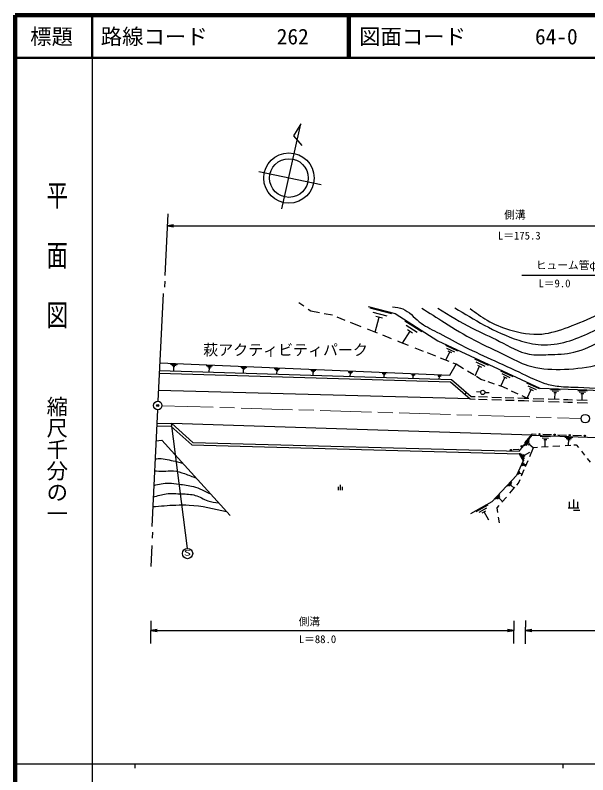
# Model space of a CAD drawing. Units: millimetres, scale not verified. Extents: x 40000 to 680000, y 20000 to 380000.
# Drawn here: x 40000 to 173863, y 202409 to 380000 of the extents above; entities that cross this region are included whole.
import ezdxf
from ezdxf.enums import TextEntityAlignment as Align

# ---------------------------------------------------------------- set-up
doc = ezdxf.new("R2010")
doc.units = ezdxf.units.MM
doc.header["$LTSCALE"] = 1000
doc.header["$PDMODE"] = 32
doc.header["$PDSIZE"] = 500
doc.linetypes.add('CHAIN', pattern=[18.5, 12, -1.5, 3.5, -1.5])
for name, color, linetype, lineweight in [('M-BGD', 7, 'Continuous', 25), ('M-BMK', 2, 'CHAIN', 13), ('M-BMK-SRVR', 3, 'Continuous', 25), ('M-STR-HTXT', 7, 'Continuous', 13), ('M-STR-STR3', 7, 'Continuous', 25), ('M-TTL', 2, 'Continuous', 140), ('M-TTL-BAND', 7, 'Continuous', 25), ('M-TTL-FRAM', 2, 'Continuous', 50), ('M-TTL-LINE', 7, 'Continuous', 50)]:
    doc.layers.add(name, color=color, linetype=linetype, lineweight=lineweight)
doc.layers.add('M-OTRS', color=6, linetype='Continuous')
doc.layers.add('M-TTL-TXT', color=7, linetype='Continuous')
doc.styles.add('@ＭＳ ゴシック', font='')
doc.styles.add('ＭＳ ゴシック', font='')
doc.styles.get('@ＭＳ ゴシック').set_extended_font_data('@MS Gothic')
doc.styles.get('ＭＳ ゴシック').set_extended_font_data('MS Gothic')

# ---------------------------------------------------------------- blocks, each defined once
blk = doc.blocks.new('open_arrow')
at = {"color": 0, "linetype": 'Continuous', "lineweight": -2}
blk.add_lwpolyline([(7.5, 1.25), (0, 0), (7.5, -1.25)], dxfattribs=at)

msp = doc.modelspace()

# ---------------------------------------------------------------- linework, layer by layer
at = {"layer": 'M-BGD'}
for p, q in [((107442, 311942), (106305, 312742)), ((109098, 310777), (108478, 311214)), ((122554, 311899), (128798, 310282)), ((122933, 311587), (127993, 310277)), ((111128, 310404), (109098, 310777)), ((114166, 309846), (112215, 310205)), ((117161, 308656), (115270, 309408)), ((123623, 310607), (126913, 309747)), ((124153, 305877), (125073, 309417)), ((124313, 309617), (125833, 309217)), ((128798, 310282), (138833, 303843)), ((120887, 307174), (118412, 308158)), ((131103, 308567), (135063, 306027)), ((131413, 307527), (133993, 305877)), ((124664, 305673), (122322, 306604)), ((130543, 303337), (132323, 306107)), ((131723, 306487), (132913, 305727)), ((127939, 304370), (125927, 305170)), ((129904, 303589), (129418, 303782)), ((138833, 303843), (162639, 292832)), ((131965, 302775), (129904, 303589)), ((135446, 301400), (133529, 302157)), ((140563, 302827), (143403, 301517)), ((140863, 302177), (142713, 301327)), ((138347, 300253), (136378, 301031)), ((140673, 299337), (141593, 301327)), ((141163, 301517), (142013, 301127)), ((73798, 298726), (141623, 295833)), ((76320, 298414), (77910, 298344)), ((141414, 299042), (139428, 299826)), ((141623, 295833), (143051, 298395)), ((143051, 298395), (142422, 298643)), ((144790, 297340), (143051, 298395)), ((147373, 299677), (150603, 298177)), ((147713, 298927), (149813, 297957)), ((73709, 296900), (141975, 294853)), ((76590, 298164), (77630, 298124)), ((76860, 297914), (77340, 297894)), ((77050, 296794), (77100, 297904)), ((84680, 298064), (86150, 297994)), ((84930, 297834), (85890, 297784)), ((85170, 297594), (85620, 297574)), ((85350, 296554), (85400, 297584)), ((92740, 297714), (94120, 297654)), ((92970, 297504), (93870, 297464)), ((93200, 297284), (93620, 297264)), ((93370, 296314), (93410, 297274)), ((100580, 297384), (101870, 297324)), ((100800, 297184), (101640, 297144)), ((101020, 296984), (101400, 296964)), ((101170, 296074), (101210, 296974)), ((109100, 297024), (110280, 296974)), ((109300, 296844), (110070, 296804)), ((109500, 296654), (109850, 296634)), ((109640, 295824), (109680, 296644)), ((117850, 296644), (118910, 296604)), ((147189, 295886), (145707, 296784)), ((147493, 295697), (148543, 297957)), ((148053, 298177), (149023, 297737)), ((153423, 296877), (156373, 295507)), ((73680, 296300), (141744, 294259)), ((118030, 296484), (118720, 296454)), ((118200, 296314), (118520, 296304)), ((118330, 295564), (118360, 296314)), ((125780, 296304), (126740, 296264)), ((125940, 296154), (126570, 296134)), ((126100, 296004), (126390, 295994)), ((126220, 295324), (126250, 296004)), ((132640, 296014), (133510, 295984)), ((132790, 295884), (133360, 295864)), ((132930, 295744), (133200, 295734)), ((133040, 295124), (133070, 295744)), ((138770, 295754), (139580, 295724)), ((138910, 295634), (139430, 295614)), ((139040, 295504), (139280, 295494)), ((139140, 294934), (139160, 295504)), ((141975, 294853), (146558, 290881)), ((148889, 294855), (147833, 295495)), ((149845, 294525), (148889, 294855)), ((153533, 293247), (154493, 295317)), ((153733, 296197), (155653, 295307)), ((154043, 295517), (154933, 295107)), ((141744, 294259), (146326, 290288)), ((152089, 293751), (150578, 294272)), ((154009, 293089), (153070, 293413)), ((155176, 292544), (154009, 293089)), ((159563, 294027), (162463, 292687)), ((159873, 293357), (161763, 292487)), ((146326, 290288), (73483, 292246)), ((145113, 291339), (145499, 291798)), ((148820, 291854), (147820, 291934)), ((149820, 291804), (150820, 291784)), ((157545, 291438), (156051, 292135)), ((159674, 290461), (160613, 292487)), ((160173, 292687), (161053, 292287)), ((162639, 292832), (173614, 292386)), ((165143, 292527), (167383, 292437)), ((165523, 292177), (166983, 292117)), ((165903, 291827), (166573, 291797)), ((166173, 290247), (166243, 291817)), ((171493, 292267), (173703, 292187)), ((171873, 291927), (173303, 291867)), ((172243, 291577), (172903, 291547)), ((172513, 290017), (172573, 291567)), ((173614, 292386), (186387, 291796)), ((146326, 290288), (147498, 290251)), ((146558, 290881), (147515, 290851)), ((148271, 290827), (150403, 290758)), ((148346, 290224), (150349, 290160)), ((151412, 290726), (153651, 290655)), ((151414, 290126), (153671, 290054)), ((154516, 290627), (156539, 290562)), ((154645, 290023), (156667, 289958)), ((157511, 290531), (159017, 290483)), ((157606, 289928), (158998, 289884)), ((159634, 290463), (158517, 290984)), ((158998, 289884), (160075, 289848)), ((159017, 290483), (160093, 290447)), ((161033, 289816), (163559, 289731)), ((161084, 290414), (163578, 290331)), ((164589, 290297), (167171, 290211)), ((164682, 289694), (167135, 289612)), ((168144, 290179), (169191, 290144)), ((168197, 289577), (169170, 289544)), ((169170, 289544), (170311, 289501)), ((169191, 290144), (170291, 290102)), ((171321, 290063), (173722, 289971)), ((171356, 289461), (173810, 289367)), ((73113, 284617), (76597, 284529)), ((76443, 284589), (80188, 255325)), ((160839, 281830), (76597, 284529)), ((76597, 284529), (81561, 280118)), ((73084, 284017), (76363, 283935)), ((76363, 283935), (81326, 279524)), ((72913, 280478), (74315, 280637)), ((74315, 280637), (90245, 262998)), ((157812, 278073), (160839, 281830)), ((159053, 279287), (160243, 280767)), ((160841, 282101), (159076, 280009)), ((160839, 281830), (199680, 280436)), ((160841, 282101), (161818, 282069)), ((162753, 281557), (165143, 281477)), ((163163, 281187), (164713, 281137)), ((163330, 282019), (165347, 281952)), ((163563, 280807), (164283, 280787)), ((163863, 279127), (163923, 280797)), ((166859, 281902), (168875, 281836)), ((168523, 281347), (170373, 281287)), ((168843, 281067), (170043, 281027)), ((169153, 280777), (169703, 280757)), ((169383, 279477), (169433, 280767)), ((170387, 281786), (172404, 281719)), ((81326, 279524), (157796, 277474)), ((81561, 280118), (157812, 278073)), ((159483, 279367), (160263, 280337)), ((159913, 279447), (160273, 279897)), ((161123, 278837), (160093, 279677)), ((160280, 276827), (161175, 278958)), ((161175, 278958), (162074, 279015)), ((163054, 279076), (164635, 279176)), ((165654, 279240), (167297, 279344)), ((168582, 279425), (169876, 279506)), ((170602, 279552), (171169, 279588)), ((171169, 279588), (171705, 278905)), ((157753, 278440), (156401, 278358)), ((157796, 277474), (158733, 275829)), ((158963, 275837), (157943, 277617)), ((159053, 276297), (158393, 277457)), ((159143, 276757), (158833, 277297)), ((160233, 277737), (158993, 277027)), ((172386, 278037), (173117, 277106)), ((158733, 275829), (157193, 272414)), ((159297, 274485), (159890, 275899)), ((173705, 276357), (174392, 275481)), ((158385, 272315), (159012, 273808)), ((157193, 272414), (151398, 266227)), ((157503, 272607), (157873, 273447)), ((157693, 272697), (157933, 273247)), ((157883, 272787), (157993, 273037)), ((158523, 272647), (157943, 272917)), ((115989, 270221), (115989, 268971)), ((155083, 269867), (156073, 270927)), ((155423, 269907), (156063, 270597)), ((155753, 269947), (156053, 270257)), ((156643, 269407), (155903, 270107)), ((157246, 270100), (157648, 270559)), ((157648, 270559), (158026, 271460)), ((115489, 269721), (115489, 268971)), ((116489, 268971), (116489, 269721)), ((155601, 268220), (156838, 269633)), ((152223, 266817), (153313, 267977)), ((152593, 266857), (153303, 267617)), ((152953, 266897), (153283, 267247)), ((153933, 266307), (153123, 267077)), ((153790, 266151), (154820, 267327)), ((170488, 266747), (170488, 264747)), ((151398, 266227), (146471, 263456)), ((147763, 263947), (150533, 265507)), ((148483, 263807), (150283, 264817)), ((152651, 264848), (153116, 265380)), ((152827, 263711), (152651, 264848)), ((171738, 264747), (169238, 264747)), ((169488, 266247), (169488, 264747)), ((171488, 266247), (171488, 264747)), ((149193, 263667), (150033, 264127)), ((150703, 261957), (149613, 263897)), ((170488, 264247), (171988, 264247)), ((153197, 261321), (152991, 262647))]:
    msp.add_line(p, q, dxfattribs=at)
for centre, radius in [((149319, 291816), 500), ((162574, 282044), 150), ((162574, 282044), 100), ((162574, 282044), 50), ((166103, 281927), 150), ((166103, 281927), 100), ((166103, 281927), 50), ((169631, 281811), 150), ((169631, 281811), 100), ((169631, 281811), 50), ((173160, 281694), 150), ((173160, 281694), 100), ((173160, 281694), 50), ((158415, 279224), 150), ((158415, 279224), 100), ((158415, 279224), 50), ((155894, 278327), 150), ((155894, 278327), 100), ((155894, 278327), 50), ((80292, 254130), 1200)]:
    msp.add_circle(centre, radius, dxfattribs=at)
for points, knots in [([(142771, 311595), (145040, 310204), (147309, 308812), (149651, 307548), (152232, 306155), (154903, 304915), (157708, 304016), (159408, 303471), (161158, 303051), (162932, 302949), (164954, 302833), (167008, 303130), (168966, 303685), (172755, 304759), (176184, 306798), (179782, 308321), (181650, 309111), (183564, 309763), (185521, 310418), (187981, 311241), (190509, 312069), (193026, 312036), (195119, 312009), (197204, 311387), (199317, 310970), (200704, 310696), (202102, 310510), (203401, 310050), (205497, 309306), (207332, 307846), (208993, 306260), (210702, 304629), (212227, 302865), (214107, 301551), (216734, 299716), (220056, 298760), (223334, 298509), (226528, 298265), (229680, 298690), (232771, 299254), (236500, 299935), (240141, 300820), (243946, 301613), (246510, 302148), (249149, 302641), (251272, 303973), (253258, 305219), (254792, 307200), (256487, 308939), (257789, 310276), (259187, 311470), (260584, 312664)], [0, 0, 0, 0, 1, 1, 1, 2, 2, 2, 3, 3, 3, 4, 4, 4, 5, 5, 5, 6, 6, 6, 7, 7, 7, 8, 8, 8, 9, 9, 9, 10, 10, 10, 11, 11, 11, 12, 12, 12, 13, 13, 13, 14, 14, 14, 15, 15, 15, 16, 16, 16, 17, 17, 17, 17]), ([(146351, 311422), (147645, 310459), (148939, 309495), (150325, 308691), (151955, 307744), (153712, 307018), (155540, 306456), (158001, 305699), (160591, 305238), (163114, 305463), (165233, 305651), (167304, 306324), (169322, 307077), (171702, 307965), (174007, 308965), (176275, 310057), (178323, 311042), (180341, 312101), (182360, 313161)], [0, 0, 0, 0, 1, 1, 1, 2, 2, 2, 3, 3, 3, 4, 4, 4, 5, 5, 5, 6, 6, 6, 6]), ([(128218, 311782), (129057, 311696), (129895, 311610), (130636, 311317), (132093, 310743), (133177, 309371), (134449, 308342), (135699, 307330), (137131, 306649), (138541, 305924), (140477, 304928), (142370, 303850), (144306, 302855), (146563, 301695), (148877, 300648), (151188, 299600), (153676, 298472), (156159, 297345), (158627, 296159), (160334, 295340), (162033, 294493), (163835, 293928), (164889, 293597), (165978, 293362), (167075, 293233), (168572, 293056), (170085, 293077), (171594, 293033), (175188, 292928), (178756, 292456), (182324, 291984)], [0, 0, 0, 0, 1, 1, 1, 2, 2, 2, 3, 3, 3, 4, 4, 4, 5, 5, 5, 6, 6, 6, 7, 7, 7, 8, 8, 8, 9, 9, 9, 10, 10, 10, 10]), ([(135035, 311529), (136812, 310405), (138589, 309281), (140371, 308159), (142675, 306709), (144989, 305262), (147393, 304002), (149784, 302749), (152264, 301681), (154695, 300463), (156397, 299611), (158074, 298684), (159863, 298104), (162250, 297330), (164835, 297171), (167390, 297205), (170152, 297243), (172879, 297506), (175535, 298104), (177752, 298604), (179920, 299337), (182051, 300182), (184560, 301178), (187017, 302330), (189578, 303047), (191463, 303575), (193405, 303867), (195420, 304058), (197103, 304218), (198837, 304308), (200363, 303777), (201693, 303315), (202865, 302382), (204014, 301474), (205489, 300310), (206927, 299190), (208452, 298160), (210409, 296839), (212508, 295668), (214743, 294846), (216765, 294103), (218899, 293645), (221034, 293498), (223197, 293349), (225362, 293517), (227550, 293667), (229706, 293814), (231885, 293942), (233898, 294621), (235651, 295213), (237278, 296223), (239066, 296756), (240224, 297101), (241450, 297246), (242661, 297205), (244342, 297149), (245995, 296736), (247660, 296644), (249708, 296530), (251774, 296903), (253839, 297037), (256819, 297229), (259798, 296922), (262770, 296700), (265386, 296504), (267997, 296375), (270634, 296531), (272548, 296645), (274476, 296909), (276252, 297542), (278743, 298431), (280934, 300046), (283124, 301661)], [0, 0, 0, 0, 1, 1, 1, 2, 2, 2, 3, 3, 3, 4, 4, 4, 5, 5, 5, 6, 6, 6, 7, 7, 7, 8, 8, 8, 9, 9, 9, 10, 10, 10, 11, 11, 11, 12, 12, 12, 13, 13, 13, 14, 14, 14, 15, 15, 15, 16, 16, 16, 17, 17, 17, 18, 18, 18, 19, 19, 19, 20, 20, 20, 21, 21, 21, 22, 22, 22, 23, 23, 23, 24, 24, 24, 24]), ([(138827, 311489), (141469, 309862), (144112, 308235), (146852, 306840), (148944, 305775), (151093, 304844), (153217, 303741), (155493, 302558), (157739, 301175), (160190, 300752), (161621, 300505), (163121, 300585), (164618, 300641), (166646, 300718), (168667, 300751), (170595, 301195), (172939, 301734), (175147, 302879), (177347, 303962), (179692, 305116), (182029, 306201), (184431, 307172), (186194, 307885), (187992, 308536), (189855, 308943), (191757, 309358), (193725, 309518), (195666, 309330), (197756, 309128), (199814, 308523), (201699, 307615), (204508, 306261), (206933, 304237), (209392, 302302), (210865, 301142), (212351, 300014), (213985, 299092), (215736, 298103), (217657, 297350), (219630, 297044), (221214, 296798), (222830, 296840), (224445, 296878), (226789, 296933), (229130, 296982), (231419, 297376), (233787, 297784), (236099, 298561), (238448, 299092), (240908, 299647), (243407, 299932), (245975, 299977), (248120, 300015), (250312, 299885), (252284, 300531), (254057, 301112), (255652, 302320), (256988, 303741), (258578, 305430), (259802, 307420), (261637, 308666), (262382, 309172), (263227, 309556), (264072, 309939)], [0, 0, 0, 0, 1, 1, 1, 2, 2, 2, 3, 3, 3, 4, 4, 4, 5, 5, 5, 6, 6, 6, 7, 7, 7, 8, 8, 8, 9, 9, 9, 10, 10, 10, 11, 11, 11, 12, 12, 12, 13, 13, 13, 14, 14, 14, 15, 15, 15, 16, 16, 16, 17, 17, 17, 18, 18, 18, 19, 19, 19, 20, 20, 20, 21, 21, 21, 21]), ([(72708, 276248), (73175, 276302), (73643, 276356), (74108, 276342), (74733, 276323), (75354, 276180), (75969, 276040), (76627, 275890), (77279, 275743), (77931, 275587), (78334, 275491), (78737, 275392), (79141, 275293)], [0, 0, 0, 0, 1, 1, 1, 2, 2, 2, 3, 3, 3, 4, 4, 4, 4]), ([(72574, 273486), (73235, 273422), (73896, 273359), (74561, 273374), (75384, 273393), (76213, 273533), (77026, 273475), (77898, 273413), (78753, 273123), (79591, 272821), (80506, 272491), (81401, 272145), (82295, 271800)], [0, 0, 0, 0, 1, 1, 1, 2, 2, 2, 3, 3, 3, 4, 4, 4, 4]), ([(72408, 270074), (73577, 270346), (74746, 270619), (75919, 270608), (76705, 270600), (77492, 270466), (78283, 270356), (79419, 270199), (80562, 270094), (81653, 269803), (83037, 269434), (84338, 268766), (85638, 268099)], [0, 0, 0, 0, 1, 1, 1, 2, 2, 2, 3, 3, 3, 4, 4, 4, 4]), ([(72276, 267344), (73283, 267655), (74290, 267966), (75315, 268093), (76502, 268240), (77713, 268142), (78937, 268093), (80014, 268050), (81101, 268046), (82106, 267741), (83107, 267437), (84027, 266835), (85023, 266483), (85839, 266195), (86706, 266076), (87573, 265957)], [0, 0, 0, 0, 1, 1, 1, 2, 2, 2, 3, 3, 3, 4, 4, 4, 5, 5, 5, 5]), ([(72167, 265098), (73951, 265253), (75736, 265407), (77529, 265477), (78568, 265518), (79611, 265531), (80647, 265477), (83596, 265325), (86493, 264635), (89389, 263945)], [0, 0, 0, 0, 1, 1, 1, 2, 2, 2, 3, 3, 3, 3])]:
    msp.add_open_spline(points, degree=3, knots=knots, dxfattribs=at)
at = {"layer": 'M-BMK'}
msp.add_line((74315, 288703), (172277, 285714), dxfattribs=at)
at = {"layer": 'M-BMK-SRVR'}
for p, q in [((102342, 334700), (106798, 354610)), ((106798, 354610), (105083, 351799)), ((105083, 351799), (107022, 349563)), ((96963, 343420), (111500, 340421)), ((75716, 333569), (75017, 319158)), ((74953, 317839), (74885, 316432)), ((74584, 314935), (73364, 289779)), ((73265, 287747), (71943, 260480)), ((72107, 259144), (72037, 257716)), ((71955, 256014), (71718, 251135))]:
    msp.add_line(p, q, dxfattribs=at)
for centre, radius in [((103987, 341930), 5885), ((103987, 341930), 4520), ((73317, 288768), 1000), ((173276, 285674), 1000)]:
    msp.add_circle(centre, radius, dxfattribs=at)
at = {"layer": 'M-OTRS'}
msp.add_point((73323, 288735), dxfattribs=at)
at = {"layer": 'M-STR-STR3'}
for p, q in [((75581, 330774), (247718, 330774)), ((185235, 319119), (158418, 319119)), ((71710, 238389), (71710, 236126)), ((156566, 238389), (156566, 236126)), ((159327, 238466), (159327, 236948)), ((159333, 233053), (159333, 236948)), ((71710, 236126), (156573, 236126)), ((71716, 233086), (71716, 236126)), ((156572, 233086), (156572, 236126)), ((159327, 236126), (226100, 236126))]:
    msp.add_line(p, q, dxfattribs=at)
at = {"layer": 'M-TTL'}
for p, q in [((40000, 380000), (40000, 20000)), ((680000, 380000), (40000, 380000))]:
    msp.add_line(p, q, dxfattribs=at)
at = {"layer": 'M-TTL-BAND'}
for p, q in [((58000, 370000), (58000, 20000)), ((40000, 205000), (579000, 205000)), ((68000, 205000), (68000, 204000)), ((168000, 205000), (168000, 204000))]:
    msp.add_line(p, q, dxfattribs=at)
at = {"layer": 'M-TTL-FRAM'}
for p, q in [((158423, 274647), (158773, 275437)), ((158603, 274737), (158833, 275247)), ((158783, 274817), (158883, 275057)), ((159383, 274687), (158833, 274937))]:
    msp.add_line(p, q, dxfattribs=at)
at = {"layer": 'M-TTL-LINE'}
for p, q in [((58000, 380000), (58000, 370000)), ((117750, 380000), (117750, 370000)), ((118250, 380000), (118250, 370000)), ((40000, 370000), (680000, 370000))]:
    msp.add_line(p, q, dxfattribs=at)

# ---------------------------------------------------------------- block references
at = {"layer": 'M-STR-STR3', "xscale": 193, "yscale": 193}
for p in [(75581, 330774), (71710, 236126), (159327, 236126)]:
    msp.add_blockref('open_arrow', p, dxfattribs=at)
at = {"layer": 'M-STR-STR3', "xscale": 193, "yscale": 193, "rotation": 180}
msp.add_blockref('open_arrow', (156573, 236126), dxfattribs=at)

# ---------------------------------------------------------------- texts
at = {"layer": 'M-BGD', "style": 'ＭＳ ゴシック', "width": 1.95}
msp.add_text('S', height=1320, dxfattribs=at).set_placement((79374, 253267), align=Align.BOTTOM_LEFT)
at = {"layer": 'M-STR-HTXT', "style": 'ＭＳ ゴシック'}
msp.add_text('萩アクティビティパーク', height=2566, dxfattribs=at).set_placement((83957, 303037), align=Align.TOP_LEFT)
at = {"layer": 'M-STR-STR3', "style": 'ＭＳ ゴシック'}
for s, p in [('側溝', (154315, 334258)), ('L＝175.3', (152858, 329384)), ('ヒューム管φ300', (161720, 322462)), ('L＝9.0', (162329, 318208)), ('側溝', (106272, 239147)), ('L＝88.0', (106303, 235031))]:
    msp.add_text(s, height=1833, dxfattribs=at).set_placement(p, align=Align.TOP_LEFT)
at = {"layer": 'M-TTL-BAND', "style": '@ＭＳ ゴシック', "width": 1.4}
msp.add_text('平  面  図', height=3666, rotation=270, dxfattribs=at).set_placement((49777, 306475), align=Align.MIDDLE_RIGHT)
at = {"layer": 'M-TTL-BAND', "style": '@ＭＳ ゴシック'}
msp.add_text('縮尺千分の一', height=3666, rotation=270, dxfattribs=at).set_placement((49777, 261030), align=Align.MIDDLE_RIGHT)
at = {"layer": 'M-TTL-TXT', "style": 'ＭＳ ゴシック'}
msp.add_text('標題', height=3666, dxfattribs=at).set_placement((48500, 375000), align=Align.MIDDLE_CENTER)
for s, p in [('路線コード', (60000, 375000)), ('262', (101142, 375000)), ('図面コード', (120380, 375000)), ('64-0', (161521, 375000))]:
    msp.add_text(s, height=3666, dxfattribs=at).set_placement(p, align=Align.MIDDLE_LEFT)

doc.saveas('drawing.dxf')
